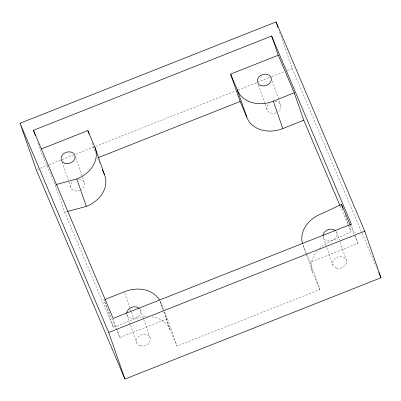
<?xml version="1.0" encoding="UTF-8"?>
<svg xmlns="http://www.w3.org/2000/svg" width="401" height="401" viewBox="0 0 401 401"><rect width="100%" height="100%" fill="white"/><g stroke="black" fill="none" stroke-linecap="round" stroke-linejoin="round"><path stroke-width="0.3" stroke-dasharray="2 1.5" d="M348.594 224.73L351.03 231.728L331.868 240.851A28.797 22.937 -19.2 0 0 319.326 248.545M36.852 169.598L39.764 168.45M40.346 168.22L48.491 164.996M49.072 164.766L73.508 155.092M75.839 154.174L95.037 146.576M95.623 146.345L235.848 90.852M238.174 89.929L271.342 76.807M271.923 76.576L284.144 71.739M287.051 70.586L292.289 68.516L280.379 34.316M37.9 143.072L40.13 149.468L55.117 184.841L64.661 212.244L113.408 327.281L133.839 319.196A28.797 22.937 -19.2 0 1 147.799 316.479M113.408 327.281L103.864 299.883L119.834 337.567L167.493 318.705L163.864 310.143M163.929 312.063L170.019 329.552L177.036 346.108L319.858 289.592L310.314 262.189L358.008 243.312L354.975 234.595M64.661 212.244L67.072 211.593M292.289 68.516L361.897 232.791M362.143 233.367L377.531 269.683M350.479 225.537L358.008 243.312M340.068 205.858L351.03 231.728M306.479 253.136L302.885 244.65L306.334 254.565M306.72 253.703L310.314 262.189M306.539 255.146L312.424 272.053L319.858 289.592M159.829 300.635A28.797 22.937 -19.2 0 1 160.36 301.707L163.623 309.572M99.759 163.568L96.987 156.816M351.331 224.134L354.77 234.014M345.146 214.821L348.394 224.149M279.557 31.96L280.174 33.724M336.72 232.405L339.361 239.983M340.173 242.319L346.263 259.808M272.264 80.912L280.59 104.816M323.341 237.703L332.885 265.101M258.48 85.042L264.976 103.699M265.176 104.285L267.206 110.115M167.493 318.705L177.036 346.108M160.36 301.707L163.608 311.036M163.814 311.622L170.019 329.552M160.48 302.153L163.117 309.732M92.115 142.826L95.769 153.317M140.47 310.068L143.518 318.815M143.718 319.397L150.014 337.472M124.701 292.961L130.185 308.705M130.39 309.286L131.202 311.617M131.403 312.199L133.839 319.196M75.609 157.413L84.34 182.48M127.092 315.361L136.636 342.765M62.025 162.124L68.726 181.362M68.927 181.944L70.957 187.773M113.152 318.384L116.596 328.269M116.796 328.85L119.834 337.567M139.663 308.79A7.198 5.734 -19.2 0 1 136.019 317.998A7.198 5.734 -19.2 0 1 126.741 313.908M312.424 272.053A28.797 22.937 -19.2 0 1 316.935 251.161M151.979 316.82A28.797 22.937 -19.2 0 1 169.904 329.111M79.057 179.227A7.198 5.734 -19.2 0 1 84.576 183.192A7.198 5.734 -19.2 0 1 81.543 189.548M79.889 190.41A7.198 5.734 -19.2 0 1 71.448 188.65A7.198 5.734 -19.2 0 1 73.258 181.067M275.302 101.563A7.198 5.734 -19.2 0 1 280.825 105.528A7.198 5.734 -19.2 0 1 277.793 111.884M276.139 112.751A7.198 5.734 -19.2 0 1 267.698 110.992A7.198 5.734 -19.2 0 1 269.507 103.403M336.228 231.527A7.198 5.734 -19.2 0 1 331.978 240.45A7.198 5.734 -19.2 0 1 322.99 236.244M140.175 345.727A7.198 5.734 -19.2 0 0 150.365 338.93A7.198 5.734 -19.2 0 0 139.428 335.697A7.198 5.734 -19.2 0 0 140.175 345.727M336.424 268.063A7.198 5.734 -19.2 0 0 346.614 261.267A7.198 5.734 -19.2 0 0 335.677 258.038A7.198 5.734 -19.2 0 0 336.424 268.063"/><path stroke-width="0.6" d="M278.304 55.213L294.234 92.801L272.159 101.633A28.797 22.937 -19.2 0 1 237.237 89.739L230.605 74.09L278.304 55.213L271.622 36.03L33.448 130.285L35.268 135.518M294.234 92.801L303.773 120.205L281.702 129.032A28.797 22.937 -19.2 0 1 246.775 117.142L240.144 101.488L230.605 74.09M350.233 224.966L341.487 204.325L322.324 213.452A28.797 22.937 -19.2 0 0 302.519 243.512M20.05 123.247L276.068 21.935L364.73 231.171L380.95 277.753L124.932 379.065L36.27 169.829L20.05 123.247L108.711 332.484L124.932 379.065M41.293 149.007L87.849 130.581L94.952 147.337L104.496 174.741A28.797 22.937 -19.2 0 1 86.345 206.365L67.674 211.427M98.556 157.523L240.144 101.488M105.002 299.432L124.295 291.793A28.797 22.937 -19.2 0 1 159.538 300.108M108.711 332.484L364.73 231.171M55.719 184.681L76.807 178.961A28.797 22.937 -19.2 0 0 94.952 147.337M378.75 272.565L380.95 277.753M271.622 36.03L351.331 224.134L113.152 318.384L33.448 130.285M303.773 120.205L339.827 205.282M102.365 169.713L104.496 174.741M341.487 204.325L342.91 208.41M276.068 21.935L277.913 27.238M273.271 101.097L282.81 128.5M237.237 89.739L246.775 117.142M87.849 130.581L89.067 134.079M76.807 178.961L86.345 206.365M126.731 313.397A7.198 5.734 -19.2 0 1 131.543 307.432A7.198 5.734 -19.2 0 1 139.302 308.424M322.98 235.738A7.198 5.734 -19.2 0 1 327.792 229.768A7.198 5.734 -19.2 0 1 335.552 230.76M64.957 163.332A7.198 5.734 -19.2 0 0 75.147 156.535A7.198 5.734 -19.2 0 0 64.21 153.307A7.198 5.734 -19.2 0 0 64.957 163.332M261.206 85.674A7.198 5.734 -19.2 0 0 271.397 78.872A7.198 5.734 -19.2 0 0 260.46 75.644A7.198 5.734 -19.2 0 0 261.206 85.674"/></g></svg>
